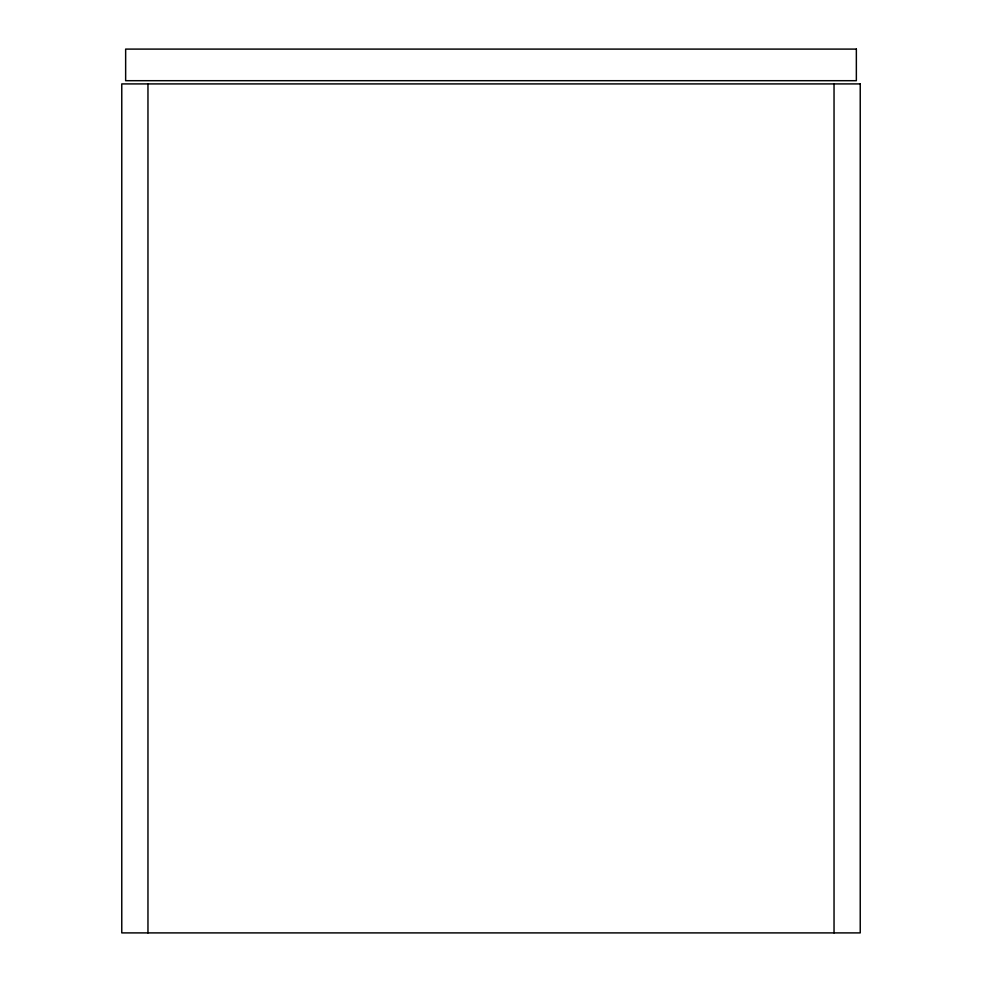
<?xml version="1.0" encoding="UTF-8"?>
<svg xmlns="http://www.w3.org/2000/svg" width="982" height="982" viewBox="0 0 982 982"><rect width="100%" height="100%" fill="white"/><g stroke="black" fill="none" stroke-linecap="round" stroke-linejoin="round"><path stroke-width="1.47" d="M834.037 83.912L834.037 932.9M147.963 83.912L147.963 932.9M856.353 49.1L125.647 49.1L125.647 80.696L856.353 80.696L856.353 49.1M860.232 83.912L121.768 83.912L121.768 932.9L860.232 932.9L860.232 83.912"/></g></svg>
